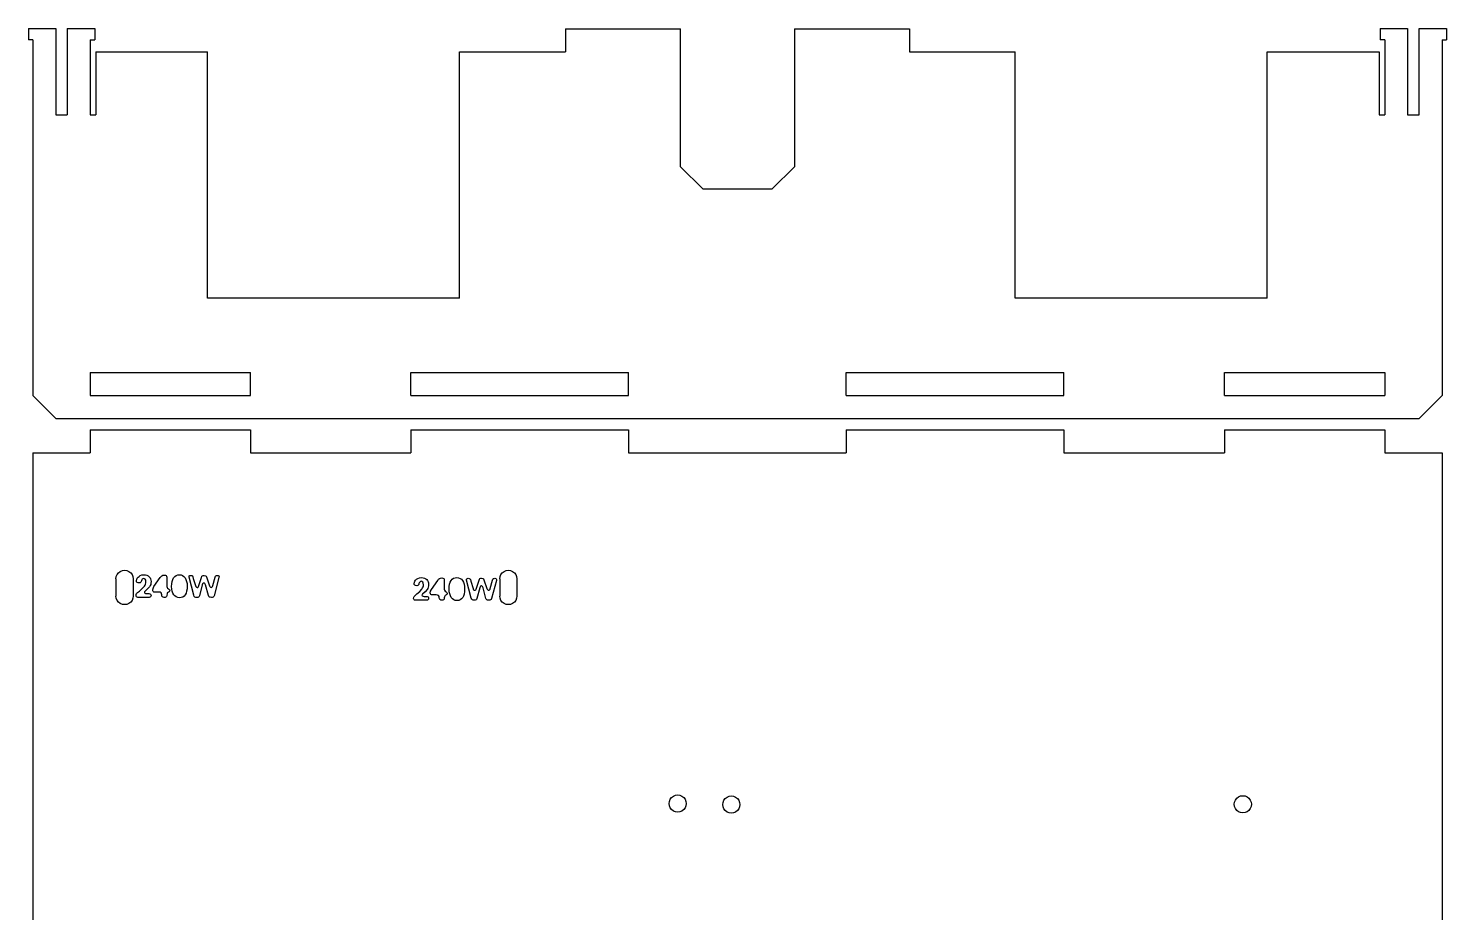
# Model space of a CAD drawing. Header units: metres. Extents: x 234 to 500, y 1534 to 1859.
# Drawn here: x 243.3 to 490.9, y 1705 to 1859.4 of the extents above; entities that cross this region are included whole.
import ezdxf

# ---------------------------------------------------------------- set-up
doc = ezdxf.new("R2010")
doc.units = ezdxf.units.M

msp = doc.modelspace()

# ---------------------------------------------------------------- linework, layer by layer
at = {"layer": 'COMPONENT0'}
for p, q in [((310.71, 1762.74, 0), (310.79, 1762.92, 0)), ((310.79, 1762.92, 0), (310.91, 1763.1, 0)), ((310.91, 1763.1, 0), (311.08, 1763.26, 0)), ((311.08, 1763.26, 0), (311.3, 1763.4, 0)), ((311.3, 1763.4, 0), (311.58, 1763.5, 0)), ((311.58, 1763.5, 0), (311.93, 1763.53, 0)), ((311.93, 1763.53, 0), (312.22, 1763.51, 0)), ((312.22, 1763.51, 0), (312.47, 1763.44, 0)), ((312.47, 1763.44, 0), (312.69, 1763.33, 0)), ((312.69, 1763.33, 0), (312.87, 1763.19, 0)), ((312.87, 1763.19, 0), (313.01, 1763.02, 0)), ((313.01, 1763.02, 0), (313.11, 1762.82, 0)), ((313.7, 1761.47, 0), (314.79, 1763.04, 0)), ((314.79, 1763.04, 0), (314.93, 1763.24, 0)), ((314.93, 1763.24, 0), (315.08, 1763.37, 0)), ((315.08, 1763.37, 0), (315.26, 1763.46, 0)), ((315.26, 1763.46, 0), (315.5, 1763.49, 0)), ((315.5, 1763.49, 0), (315.7, 1763.46, 0)), ((315.7, 1763.46, 0), (315.83, 1763.39, 0)), ((315.83, 1763.39, 0), (315.9, 1763.27, 0)), ((315.9, 1763.27, 0), (315.93, 1763.1, 0)), ((315.93, 1763.1, 0), (315.93, 1761.66, 0)), ((316.98, 1762.73, 0), (317.14, 1763.02, 0)), ((317.14, 1763.02, 0), (317.33, 1763.25, 0)), ((317.33, 1763.25, 0), (317.57, 1763.41, 0)), ((317.57, 1763.41, 0), (317.84, 1763.51, 0)), ((317.84, 1763.51, 0), (318.15, 1763.54, 0)), ((318.15, 1763.54, 0), (318.44, 1763.5, 0)), ((318.44, 1763.5, 0), (318.71, 1763.4, 0)), ((318.71, 1763.4, 0), (318.94, 1763.23, 0)), ((318.94, 1763.23, 0), (319.13, 1763, 0)), ((319.13, 1763, 0), (319.28, 1762.72, 0)), ((319.81, 1763.24, 0), (319.86, 1763.34, 0)), ((319.83, 1763.09, 0), (319.81, 1763.24, 0)), ((320.65, 1759.96, 0), (319.83, 1763.09, 0)), ((319.86, 1763.34, 0), (319.96, 1763.4, 0)), ((319.96, 1763.4, 0), (320.11, 1763.42, 0)), ((320.11, 1763.42, 0), (320.3, 1763.4, 0)), ((320.3, 1763.4, 0), (320.42, 1763.32, 0)), ((320.42, 1763.32, 0), (320.5, 1763.17, 0)), ((320.5, 1763.17, 0), (320.57, 1762.9, 0)), ((321.55, 1761.69, 0), (322, 1763.08, 0)), ((322, 1763.08, 0), (322.07, 1763.27, 0)), ((322.07, 1763.27, 0), (322.17, 1763.37, 0)), ((322.17, 1763.37, 0), (322.29, 1763.41, 0)), ((322.29, 1763.41, 0), (322.44, 1763.42, 0)), ((322.44, 1763.42, 0), (322.69, 1763.37, 0)), ((322.69, 1763.37, 0), (322.79, 1763.3, 0)), ((322.79, 1763.3, 0), (322.86, 1763.16, 0)), ((322.86, 1763.16, 0), (323.39, 1761.62, 0)), ((323.97, 1761.64, 0), (324.37, 1763.11, 0)), ((325.04, 1763.04, 0), (324.2, 1759.87, 0)), ((324.37, 1763.11, 0), (324.43, 1763.27, 0)), ((324.43, 1763.27, 0), (324.51, 1763.36, 0)), ((324.51, 1763.36, 0), (324.63, 1763.4, 0)), ((324.63, 1763.4, 0), (324.78, 1763.42, 0)), ((324.78, 1763.42, 0), (324.93, 1763.39, 0)), ((324.93, 1763.39, 0), (325.02, 1763.33, 0)), ((325.02, 1763.33, 0), (325.06, 1763.22, 0)), ((325.06, 1763.22, 0), (325.04, 1763.04, 0)), ((310.65, 1762.46, 0), (310.71, 1762.74, 0)), ((310.68, 1762.31, 0), (310.65, 1762.46, 0)), ((310.77, 1762.21, 0), (310.68, 1762.31, 0)), ((310.92, 1762.14, 0), (310.77, 1762.21, 0)), ((310.83, 1760.42, 0), (311.15, 1760.68, 0)), ((311.13, 1762.12, 0), (310.92, 1762.14, 0)), ((311.3, 1762.14, 0), (311.13, 1762.12, 0)), ((311.15, 1760.68, 0), (311.65, 1761.13, 0)), ((311.4, 1762.23, 0), (311.3, 1762.14, 0)), ((311.47, 1762.34, 0), (311.4, 1762.23, 0)), ((311.5, 1762.48, 0), (311.47, 1762.34, 0)), ((311.56, 1762.63, 0), (311.5, 1762.48, 0)), ((311.64, 1762.76, 0), (311.56, 1762.63, 0)), ((311.76, 1762.85, 0), (311.64, 1762.76, 0)), ((311.65, 1761.13, 0), (312.01, 1761.53, 0)), ((311.9, 1762.88, 0), (311.76, 1762.85, 0)), ((312.04, 1762.85, 0), (311.9, 1762.88, 0)), ((312.01, 1761.53, 0), (312.14, 1761.72, 0)), ((312.06, 1760.55, 0), (312.03, 1760.45, 0)), ((312.03, 1760.45, 0), (312.08, 1760.33, 0)), ((312.17, 1762.75, 0), (312.04, 1762.85, 0)), ((312.15, 1760.66, 0), (312.06, 1760.55, 0)), ((312.14, 1761.72, 0), (312.23, 1761.91, 0)), ((312.6, 1761.06, 0), (312.15, 1760.66, 0)), ((312.27, 1762.57, 0), (312.17, 1762.75, 0)), ((312.23, 1761.91, 0), (312.28, 1762.1, 0)), ((312.3, 1762.29, 0), (312.27, 1762.57, 0)), ((312.28, 1762.1, 0), (312.3, 1762.29, 0)), ((312.93, 1761.45, 0), (312.6, 1761.06, 0)), ((313.04, 1761.65, 0), (312.93, 1761.45, 0)), ((313.12, 1761.86, 0), (313.04, 1761.65, 0)), ((313.11, 1762.82, 0), (313.17, 1762.6, 0)), ((313.17, 1762.09, 0), (313.12, 1761.86, 0)), ((313.17, 1762.6, 0), (313.19, 1762.36, 0)), ((313.19, 1762.36, 0), (313.17, 1762.09, 0)), ((313.49, 1760.85, 0), (313.53, 1761.16, 0)), ((313.51, 1760.71, 0), (313.49, 1760.85, 0)), ((313.58, 1760.59, 0), (313.51, 1760.71, 0)), ((313.53, 1761.16, 0), (313.7, 1761.47, 0)), ((313.7, 1760.52, 0), (313.58, 1760.59, 0)), ((313.86, 1760.5, 0), (313.7, 1760.52, 0)), ((314.51, 1760.5, 0), (313.86, 1760.5, 0)), ((314.77, 1760.47, 0), (314.51, 1760.5, 0)), ((314.94, 1760.38, 0), (314.77, 1760.47, 0)), ((315.93, 1761.66, 0), (315.93, 1761.48, 0)), ((315.93, 1761.48, 0), (315.98, 1761.32, 0)), ((315.98, 1761.32, 0), (316.07, 1761.19, 0)), ((316.07, 1761.19, 0), (316.24, 1761.07, 0)), ((316.21, 1760.48, 0), (316.08, 1760.39, 0)), ((316.33, 1760.56, 0), (316.21, 1760.48, 0)), ((316.24, 1761.07, 0), (316.39, 1760.94, 0)), ((316.41, 1760.65, 0), (316.33, 1760.56, 0)), ((316.39, 1760.94, 0), (316.44, 1760.79, 0)), ((316.44, 1760.79, 0), (316.41, 1760.65, 0)), ((316.78, 1761.47, 0), (316.8, 1761.95, 0)), ((316.81, 1761.05, 0), (316.78, 1761.47, 0)), ((316.8, 1761.95, 0), (316.87, 1762.37, 0)), ((316.88, 1760.67, 0), (316.81, 1761.05, 0)), ((316.87, 1762.37, 0), (316.98, 1762.73, 0)), ((317, 1760.34, 0), (316.88, 1760.67, 0)), ((319.28, 1762.72, 0), (319.4, 1762.38, 0)), ((319.41, 1760.66, 0), (319.3, 1760.31, 0)), ((319.4, 1762.38, 0), (319.47, 1761.99, 0)), ((319.47, 1761.08, 0), (319.41, 1760.66, 0)), ((319.47, 1761.99, 0), (319.49, 1761.56, 0)), ((319.49, 1761.56, 0), (319.47, 1761.08, 0)), ((320.57, 1762.9, 0), (320.96, 1761.64, 0)), ((320.96, 1761.64, 0), (321, 1761.51, 0)), ((321, 1761.51, 0), (321.06, 1761.41, 0)), ((321.06, 1761.41, 0), (321.14, 1761.35, 0)), ((321.14, 1761.35, 0), (321.22, 1761.33, 0)), ((321.22, 1761.33, 0), (321.35, 1761.34, 0)), ((321.35, 1761.34, 0), (321.44, 1761.39, 0)), ((321.44, 1761.39, 0), (321.5, 1761.5, 0)), ((321.5, 1761.5, 0), (321.55, 1761.69, 0)), ((322.13, 1761.75, 0), (321.62, 1759.86, 0)), ((322.2, 1761.94, 0), (322.13, 1761.75, 0)), ((322.28, 1762.04, 0), (322.2, 1761.94, 0)), ((322.36, 1762.07, 0), (322.28, 1762.04, 0)), ((322.42, 1762.08, 0), (322.36, 1762.07, 0)), ((322.51, 1762.06, 0), (322.42, 1762.08, 0)), ((322.59, 1762, 0), (322.51, 1762.06, 0)), ((322.71, 1761.76, 0), (322.59, 1762, 0)), ((323.21, 1759.9, 0), (322.71, 1761.76, 0)), ((323.39, 1761.62, 0), (323.44, 1761.5, 0)), ((323.44, 1761.5, 0), (323.51, 1761.41, 0)), ((323.51, 1761.41, 0), (323.59, 1761.35, 0)), ((323.59, 1761.35, 0), (323.69, 1761.33, 0)), ((323.69, 1761.33, 0), (323.77, 1761.35, 0)), ((323.77, 1761.35, 0), (323.85, 1761.41, 0)), ((323.85, 1761.41, 0), (323.92, 1761.51, 0)), ((323.92, 1761.51, 0), (323.97, 1761.64, 0)), ((310.58, 1759.91, 0), (310.59, 1760.09, 0)), ((310.6, 1759.77, 0), (310.58, 1759.91, 0)), ((310.59, 1760.09, 0), (310.66, 1760.24, 0)), ((310.66, 1759.67, 0), (310.6, 1759.77, 0)), ((310.66, 1760.24, 0), (310.83, 1760.42, 0)), ((310.76, 1759.6, 0), (310.66, 1759.67, 0)), ((310.89, 1759.58, 0), (310.76, 1759.6, 0)), ((312.84, 1759.58, 0), (310.89, 1759.58, 0)), ((312.08, 1760.33, 0), (312.22, 1760.27, 0)), ((312.22, 1760.27, 0), (312.44, 1760.25, 0)), ((312.44, 1760.25, 0), (312.77, 1760.25, 0)), ((312.77, 1760.25, 0), (312.97, 1760.22, 0)), ((312.98, 1759.6, 0), (312.84, 1759.58, 0)), ((312.97, 1760.22, 0), (313.1, 1760.15, 0)), ((313.09, 1759.66, 0), (312.98, 1759.6, 0)), ((313.17, 1759.76, 0), (313.09, 1759.66, 0)), ((313.1, 1760.15, 0), (313.17, 1760.05, 0)), ((313.17, 1760.05, 0), (313.19, 1759.92, 0)), ((313.19, 1759.92, 0), (313.17, 1759.76, 0)), ((315.03, 1760.23, 0), (314.94, 1760.38, 0)), ((315.06, 1760.03, 0), (315.03, 1760.23, 0)), ((315.09, 1759.81, 0), (315.06, 1760.03, 0)), ((315.17, 1759.68, 0), (315.09, 1759.81, 0)), ((315.31, 1759.61, 0), (315.17, 1759.68, 0)), ((315.5, 1759.58, 0), (315.31, 1759.61, 0)), ((315.66, 1759.59, 0), (315.5, 1759.58, 0)), ((315.77, 1759.63, 0), (315.66, 1759.59, 0)), ((315.89, 1759.75, 0), (315.77, 1759.63, 0)), ((315.93, 1759.88, 0), (315.89, 1759.75, 0)), ((315.94, 1759.98, 0), (315.93, 1759.88, 0)), ((315.97, 1760.19, 0), (315.94, 1759.98, 0)), ((316.01, 1760.31, 0), (315.97, 1760.19, 0)), ((316.08, 1760.39, 0), (316.01, 1760.31, 0)), ((317.16, 1760.06, 0), (317, 1760.34, 0)), ((317.35, 1759.83, 0), (317.16, 1760.06, 0)), ((317.58, 1759.67, 0), (317.35, 1759.83, 0)), ((317.84, 1759.56, 0), (317.58, 1759.67, 0)), ((318.13, 1759.53, 0), (317.84, 1759.56, 0)), ((318.45, 1759.56, 0), (318.13, 1759.53, 0)), ((318.72, 1759.65, 0), (318.45, 1759.56, 0)), ((318.96, 1759.81, 0), (318.72, 1759.65, 0)), ((319.15, 1760.03, 0), (318.96, 1759.81, 0)), ((319.3, 1760.31, 0), (319.15, 1760.03, 0)), ((320.74, 1759.75, 0), (320.65, 1759.96, 0)), ((320.85, 1759.63, 0), (320.74, 1759.75, 0)), ((320.99, 1759.59, 0), (320.85, 1759.63, 0)), ((321.15, 1759.58, 0), (320.99, 1759.59, 0)), ((321.35, 1759.59, 0), (321.15, 1759.58, 0)), ((321.48, 1759.64, 0), (321.35, 1759.59, 0)), ((321.57, 1759.73, 0), (321.48, 1759.64, 0)), ((321.62, 1759.86, 0), (321.57, 1759.73, 0)), ((323.27, 1759.74, 0), (323.21, 1759.9, 0)), ((323.37, 1759.64, 0), (323.27, 1759.74, 0)), ((323.5, 1759.6, 0), (323.37, 1759.64, 0)), ((323.71, 1759.58, 0), (323.5, 1759.6, 0)), ((323.89, 1759.59, 0), (323.71, 1759.58, 0)), ((324.03, 1759.63, 0), (323.89, 1759.59, 0)), ((324.13, 1759.72, 0), (324.03, 1759.63, 0)), ((324.2, 1759.87, 0), (324.13, 1759.72, 0))]:
    msp.add_line(p, q, dxfattribs=at)
at = {"layer": 'COMPONENT2'}
for p, q in [((262.2, 1762.95, 0), (262.26, 1763.23, 0)), ((262.23, 1762.8, 0), (262.2, 1762.95, 0)), ((262.26, 1763.23, 0), (262.34, 1763.41, 0)), ((262.34, 1763.41, 0), (262.47, 1763.59, 0)), ((262.47, 1763.59, 0), (262.64, 1763.75, 0)), ((262.64, 1763.75, 0), (262.86, 1763.89, 0)), ((262.86, 1763.89, 0), (263.14, 1763.99, 0)), ((263.06, 1762.97, 0), (263.02, 1762.83, 0)), ((263.11, 1763.13, 0), (263.06, 1762.97, 0)), ((263.2, 1763.25, 0), (263.11, 1763.13, 0)), ((263.14, 1763.99, 0), (263.48, 1764.02, 0)), ((263.32, 1763.34, 0), (263.2, 1763.25, 0)), ((263.46, 1763.37, 0), (263.32, 1763.34, 0)), ((263.6, 1763.34, 0), (263.46, 1763.37, 0)), ((263.48, 1764.02, 0), (263.77, 1764, 0)), ((263.73, 1763.24, 0), (263.6, 1763.34, 0)), ((263.82, 1763.06, 0), (263.73, 1763.24, 0)), ((263.77, 1764, 0), (264.03, 1763.93, 0)), ((263.86, 1762.78, 0), (263.82, 1763.06, 0)), ((264.03, 1763.93, 0), (264.25, 1763.82, 0)), ((264.25, 1763.82, 0), (264.42, 1763.68, 0)), ((264.42, 1763.68, 0), (264.56, 1763.51, 0)), ((264.56, 1763.51, 0), (264.66, 1763.31, 0)), ((264.66, 1763.31, 0), (264.73, 1763.09, 0)), ((264.73, 1763.09, 0), (264.75, 1762.85, 0)), ((265.25, 1761.96, 0), (266.34, 1763.53, 0)), ((266.34, 1763.53, 0), (266.49, 1763.73, 0)), ((266.49, 1763.73, 0), (266.63, 1763.86, 0)), ((266.63, 1763.86, 0), (266.82, 1763.95, 0)), ((266.82, 1763.95, 0), (267.06, 1763.98, 0)), ((267.06, 1763.98, 0), (267.25, 1763.95, 0)), ((267.25, 1763.95, 0), (267.38, 1763.88, 0)), ((267.38, 1763.88, 0), (267.46, 1763.76, 0)), ((267.46, 1763.76, 0), (267.48, 1763.59, 0)), ((267.48, 1763.59, 0), (267.48, 1762.15, 0)), ((268.43, 1762.86, 0), (268.54, 1763.22, 0)), ((268.54, 1763.22, 0), (268.69, 1763.51, 0)), ((268.69, 1763.51, 0), (268.89, 1763.74, 0)), ((268.89, 1763.74, 0), (269.12, 1763.9, 0)), ((269.12, 1763.9, 0), (269.39, 1764, 0)), ((269.39, 1764, 0), (269.7, 1764.03, 0)), ((269.7, 1764.03, 0), (270, 1763.99, 0)), ((270, 1763.99, 0), (270.26, 1763.89, 0)), ((270.26, 1763.89, 0), (270.49, 1763.72, 0)), ((270.49, 1763.72, 0), (270.68, 1763.49, 0)), ((270.68, 1763.49, 0), (270.84, 1763.21, 0)), ((270.84, 1763.21, 0), (270.95, 1762.87, 0)), ((271.37, 1763.73, 0), (271.41, 1763.83, 0)), ((271.38, 1763.58, 0), (271.37, 1763.73, 0)), ((272.21, 1760.45, 0), (271.38, 1763.58, 0)), ((271.41, 1763.83, 0), (271.52, 1763.89, 0)), ((271.52, 1763.89, 0), (271.67, 1763.91, 0)), ((271.67, 1763.91, 0), (271.85, 1763.89, 0)), ((271.85, 1763.89, 0), (271.97, 1763.82, 0)), ((271.97, 1763.82, 0), (272.06, 1763.66, 0)), ((272.06, 1763.66, 0), (272.12, 1763.39, 0)), ((272.12, 1763.39, 0), (272.51, 1762.14, 0)), ((273.11, 1762.18, 0), (273.55, 1763.57, 0)), ((273.55, 1763.57, 0), (273.63, 1763.76, 0)), ((273.63, 1763.76, 0), (273.72, 1763.86, 0)), ((273.72, 1763.86, 0), (273.85, 1763.9, 0)), ((273.85, 1763.9, 0), (274, 1763.91, 0)), ((274, 1763.91, 0), (274.25, 1763.86, 0)), ((274.25, 1763.86, 0), (274.34, 1763.79, 0)), ((274.34, 1763.79, 0), (274.41, 1763.65, 0)), ((274.41, 1763.65, 0), (274.95, 1762.11, 0)), ((275.52, 1762.14, 0), (275.92, 1763.6, 0)), ((276.59, 1763.53, 0), (275.76, 1760.37, 0)), ((275.92, 1763.6, 0), (275.98, 1763.76, 0)), ((275.98, 1763.76, 0), (276.07, 1763.85, 0)), ((276.07, 1763.85, 0), (276.18, 1763.89, 0)), ((276.18, 1763.89, 0), (276.33, 1763.91, 0)), ((276.33, 1763.91, 0), (276.48, 1763.88, 0)), ((276.48, 1763.88, 0), (276.58, 1763.82, 0)), ((276.58, 1763.82, 0), (276.61, 1763.71, 0)), ((276.61, 1763.71, 0), (276.59, 1763.53, 0)), ((262.13, 1760.4, 0), (262.15, 1760.59, 0)), ((262.15, 1760.59, 0), (262.22, 1760.73, 0)), ((262.22, 1760.73, 0), (262.39, 1760.91, 0)), ((262.32, 1762.7, 0), (262.23, 1762.8, 0)), ((262.47, 1762.63, 0), (262.32, 1762.7, 0)), ((262.39, 1760.91, 0), (262.71, 1761.17, 0)), ((262.68, 1762.61, 0), (262.47, 1762.63, 0)), ((262.85, 1762.63, 0), (262.68, 1762.61, 0)), ((262.71, 1761.17, 0), (263.21, 1761.62, 0)), ((262.96, 1762.72, 0), (262.85, 1762.63, 0)), ((263.02, 1762.83, 0), (262.96, 1762.72, 0)), ((263.21, 1761.62, 0), (263.57, 1762.02, 0)), ((263.57, 1762.02, 0), (263.69, 1762.21, 0)), ((263.61, 1761.04, 0), (263.59, 1760.94, 0)), ((263.59, 1760.94, 0), (263.63, 1760.82, 0)), ((263.7, 1761.15, 0), (263.61, 1761.04, 0)), ((263.63, 1760.82, 0), (263.77, 1760.76, 0)), ((263.69, 1762.21, 0), (263.78, 1762.4, 0)), ((264.15, 1761.55, 0), (263.7, 1761.15, 0)), ((263.77, 1760.76, 0), (264, 1760.74, 0)), ((263.78, 1762.4, 0), (263.84, 1762.59, 0)), ((263.84, 1762.59, 0), (263.86, 1762.78, 0)), ((264, 1760.74, 0), (264.33, 1760.74, 0)), ((264.48, 1761.94, 0), (264.15, 1761.55, 0)), ((264.33, 1760.74, 0), (264.53, 1760.72, 0)), ((264.6, 1762.14, 0), (264.48, 1761.94, 0)), ((264.53, 1760.72, 0), (264.66, 1760.64, 0)), ((264.68, 1762.35, 0), (264.6, 1762.14, 0)), ((264.66, 1760.64, 0), (264.72, 1760.54, 0)), ((264.73, 1762.58, 0), (264.68, 1762.35, 0)), ((264.72, 1760.54, 0), (264.75, 1760.41, 0)), ((264.75, 1762.85, 0), (264.73, 1762.58, 0)), ((265.04, 1761.34, 0), (265.09, 1761.65, 0)), ((265.07, 1761.2, 0), (265.04, 1761.34, 0)), ((265.14, 1761.08, 0), (265.07, 1761.2, 0)), ((265.09, 1761.65, 0), (265.25, 1761.96, 0)), ((265.25, 1761.01, 0), (265.14, 1761.08, 0)), ((265.42, 1760.99, 0), (265.25, 1761.01, 0)), ((266.06, 1760.99, 0), (265.42, 1760.99, 0)), ((266.33, 1760.96, 0), (266.06, 1760.99, 0)), ((266.49, 1760.87, 0), (266.33, 1760.96, 0)), ((266.58, 1760.72, 0), (266.49, 1760.87, 0)), ((266.61, 1760.52, 0), (266.58, 1760.72, 0)), ((266.64, 1760.3, 0), (266.61, 1760.52, 0)), ((267.48, 1762.15, 0), (267.49, 1761.97, 0)), ((267.49, 1760.47, 0), (267.48, 1760.37, 0)), ((267.49, 1761.97, 0), (267.53, 1761.81, 0)), ((267.53, 1760.69, 0), (267.49, 1760.47, 0)), ((267.53, 1761.81, 0), (267.62, 1761.68, 0)), ((267.56, 1760.8, 0), (267.53, 1760.69, 0)), ((267.63, 1760.88, 0), (267.56, 1760.8, 0)), ((267.62, 1761.68, 0), (267.8, 1761.56, 0)), ((267.77, 1760.97, 0), (267.63, 1760.88, 0)), ((267.89, 1761.05, 0), (267.77, 1760.97, 0)), ((267.8, 1761.56, 0), (267.95, 1761.43, 0)), ((267.97, 1761.14, 0), (267.89, 1761.05, 0)), ((267.95, 1761.43, 0), (268, 1761.28, 0)), ((268, 1761.28, 0), (267.97, 1761.14, 0)), ((268.34, 1761.96, 0), (268.36, 1762.44, 0)), ((268.36, 1761.54, 0), (268.34, 1761.96, 0)), ((268.36, 1762.44, 0), (268.43, 1762.86, 0)), ((268.44, 1761.16, 0), (268.36, 1761.54, 0)), ((268.55, 1760.83, 0), (268.44, 1761.16, 0)), ((268.71, 1760.55, 0), (268.55, 1760.83, 0)), ((268.91, 1760.32, 0), (268.71, 1760.55, 0)), ((270.71, 1760.52, 0), (270.51, 1760.3, 0)), ((270.85, 1760.8, 0), (270.71, 1760.52, 0)), ((270.96, 1761.15, 0), (270.85, 1760.8, 0)), ((270.95, 1762.87, 0), (271.02, 1762.48, 0)), ((271.02, 1761.57, 0), (270.96, 1761.15, 0)), ((271.02, 1762.48, 0), (271.05, 1762.05, 0)), ((271.05, 1762.05, 0), (271.02, 1761.57, 0)), ((272.29, 1760.24, 0), (272.21, 1760.45, 0)), ((272.51, 1762.14, 0), (272.56, 1762, 0)), ((272.56, 1762, 0), (272.62, 1761.9, 0)), ((272.62, 1761.9, 0), (272.7, 1761.84, 0)), ((272.7, 1761.84, 0), (272.78, 1761.82, 0)), ((272.78, 1761.82, 0), (272.91, 1761.83, 0)), ((272.91, 1761.83, 0), (272.99, 1761.88, 0)), ((272.99, 1761.88, 0), (273.05, 1761.99, 0)), ((273.05, 1761.99, 0), (273.11, 1762.18, 0)), ((273.68, 1762.24, 0), (273.18, 1760.35, 0)), ((273.75, 1762.43, 0), (273.68, 1762.24, 0)), ((273.84, 1762.53, 0), (273.75, 1762.43, 0)), ((273.92, 1762.56, 0), (273.84, 1762.53, 0)), ((273.98, 1762.57, 0), (273.92, 1762.56, 0)), ((274.07, 1762.55, 0), (273.98, 1762.57, 0)), ((274.15, 1762.49, 0), (274.07, 1762.55, 0)), ((274.27, 1762.25, 0), (274.15, 1762.49, 0)), ((274.76, 1760.39, 0), (274.27, 1762.25, 0)), ((274.95, 1762.11, 0), (275, 1761.99, 0)), ((275, 1761.99, 0), (275.06, 1761.9, 0)), ((275.06, 1761.9, 0), (275.15, 1761.84, 0)), ((275.15, 1761.84, 0), (275.24, 1761.82, 0)), ((275.24, 1761.82, 0), (275.33, 1761.84, 0)), ((275.33, 1761.84, 0), (275.41, 1761.9, 0)), ((275.41, 1761.9, 0), (275.48, 1762, 0)), ((275.48, 1762, 0), (275.52, 1762.14, 0)), ((262.15, 1760.26, 0), (262.13, 1760.4, 0)), ((262.21, 1760.16, 0), (262.15, 1760.26, 0)), ((262.31, 1760.09, 0), (262.21, 1760.16, 0)), ((262.45, 1760.07, 0), (262.31, 1760.09, 0)), ((264.4, 1760.07, 0), (262.45, 1760.07, 0)), ((264.54, 1760.09, 0), (264.4, 1760.07, 0)), ((264.65, 1760.15, 0), (264.54, 1760.09, 0)), ((264.72, 1760.25, 0), (264.65, 1760.15, 0)), ((264.75, 1760.41, 0), (264.72, 1760.25, 0)), ((266.72, 1760.17, 0), (266.64, 1760.3, 0)), ((266.86, 1760.1, 0), (266.72, 1760.17, 0)), ((267.06, 1760.07, 0), (266.86, 1760.1, 0)), ((267.21, 1760.08, 0), (267.06, 1760.07, 0)), ((267.32, 1760.12, 0), (267.21, 1760.08, 0)), ((267.45, 1760.24, 0), (267.32, 1760.12, 0)), ((267.48, 1760.37, 0), (267.45, 1760.24, 0)), ((269.14, 1760.16, 0), (268.91, 1760.32, 0)), ((269.4, 1760.06, 0), (269.14, 1760.16, 0)), ((269.69, 1760.02, 0), (269.4, 1760.06, 0)), ((270, 1760.05, 0), (269.69, 1760.02, 0)), ((270.28, 1760.14, 0), (270, 1760.05, 0)), ((270.51, 1760.3, 0), (270.28, 1760.14, 0)), ((272.41, 1760.13, 0), (272.29, 1760.24, 0)), ((272.55, 1760.08, 0), (272.41, 1760.13, 0)), ((272.71, 1760.07, 0), (272.55, 1760.08, 0)), ((272.9, 1760.08, 0), (272.71, 1760.07, 0)), ((273.04, 1760.13, 0), (272.9, 1760.08, 0)), ((273.12, 1760.22, 0), (273.04, 1760.13, 0)), ((273.18, 1760.35, 0), (273.12, 1760.22, 0)), ((274.83, 1760.23, 0), (274.76, 1760.39, 0)), ((274.92, 1760.13, 0), (274.83, 1760.23, 0)), ((275.06, 1760.09, 0), (274.92, 1760.13, 0)), ((275.27, 1760.07, 0), (275.06, 1760.09, 0)), ((275.44, 1760.08, 0), (275.27, 1760.07, 0)), ((275.58, 1760.12, 0), (275.44, 1760.08, 0)), ((275.69, 1760.21, 0), (275.58, 1760.12, 0)), ((275.76, 1760.37, 0), (275.69, 1760.21, 0))]:
    msp.add_line(p, q, dxfattribs=at)
at = {"layer": 'GROUP0'}
for p, q in [((243.32, 1859.42, 0), (243.32, 1857.42, 0)), ((243.32, 1859.42, 0), (248.12, 1859.42, 0)), ((244.12, 1857.42, 0), (243.32, 1857.42, 0)), ((244.12, 1857.42, 0), (244.12, 1795.32, 0)), ((248.12, 1859.42, 0), (248.12, 1844.32, 0)), ((250.12, 1859.42, 0), (254.92, 1859.42, 0)), ((250.12, 1859.42, 0), (250.12, 1844.32, 0)), ((254.12, 1857.42, 0), (254.12, 1844.32, 0)), ((254.12, 1857.42, 0), (254.92, 1857.42, 0)), ((254.92, 1859.42, 0), (254.92, 1857.42, 0)), ((337.07, 1859.32, 0), (337.07, 1855.32, 0)), ((337.07, 1859.32, 0), (357.17, 1859.32, 0)), ((357.17, 1835.32, 0), (357.17, 1859.32, 0)), ((377.07, 1859.32, 0), (377.07, 1835.32, 0)), ((377.07, 1859.32, 0), (397.17, 1859.32, 0)), ((397.17, 1859.32, 0), (397.17, 1855.32, 0)), ((479.32, 1859.42, 0), (484.12, 1859.42, 0)), ((479.32, 1859.42, 0), (479.32, 1857.42, 0)), ((480.12, 1857.42, 0), (479.32, 1857.42, 0)), ((480.12, 1857.42, 0), (480.12, 1844.32, 0)), ((484.12, 1859.42, 0), (484.12, 1844.32, 0)), ((486.12, 1844.32, 0), (486.12, 1859.42, 0)), ((486.12, 1859.42, 0), (490.92, 1859.42, 0)), ((490.12, 1857.42, 0), (490.12, 1795.32, 0)), ((490.12, 1857.42, 0), (490.92, 1857.42, 0)), ((490.92, 1859.42, 0), (490.92, 1857.42, 0)), ((255.12, 1855.32, 0), (255.12, 1844.32, 0)), ((255.12, 1855.32, 0), (274.62, 1855.32, 0)), ((274.62, 1812.32, 0), (274.62, 1855.32, 0)), ((318.62, 1812.32, 0), (318.62, 1855.32, 0)), ((318.62, 1855.32, 0), (337.07, 1855.32, 0)), ((397.17, 1855.32, 0), (415.62, 1855.32, 0)), ((415.62, 1812.32, 0), (415.62, 1855.32, 0)), ((459.62, 1855.32, 0), (479.12, 1855.32, 0)), ((459.62, 1812.32, 0), (459.62, 1855.32, 0)), ((479.12, 1855.32, 0), (479.12, 1844.32, 0)), ((248.12, 1844.32, 0), (250.12, 1844.32, 0)), ((254.12, 1844.32, 0), (255.12, 1844.32, 0)), ((479.12, 1844.32, 0), (480.12, 1844.32, 0)), ((484.12, 1844.32, 0), (486.12, 1844.32, 0)), ((357.12, 1835.32, 0), (357.17, 1835.32, 0)), ((361.12, 1831.32, 0), (357.12, 1835.32, 0)), ((377.12, 1835.32, 0), (373.12, 1831.32, 0)), ((377.12, 1835.32, 0), (377.07, 1835.32, 0)), ((373.12, 1831.32, 0), (361.12, 1831.32, 0)), ((318.62, 1812.32, 0), (274.62, 1812.32, 0)), ((459.62, 1812.32, 0), (415.62, 1812.32, 0)), ((254.12, 1799.32, 0), (254.12, 1795.32, 0)), ((254.12, 1799.32, 0), (282.12, 1799.32, 0)), ((282.12, 1795.32, 0), (282.12, 1799.32, 0)), ((310.12, 1795.32, 0), (310.12, 1799.32, 0)), ((310.12, 1799.32, 0), (348.12, 1799.32, 0)), ((348.12, 1795.32, 0), (348.12, 1799.32, 0)), ((386.12, 1795.32, 0), (386.12, 1799.32, 0)), ((386.12, 1799.32, 0), (424.12, 1799.32, 0)), ((424.12, 1795.32, 0), (424.12, 1799.32, 0)), ((452.12, 1799.32, 0), (480.12, 1799.32, 0)), ((452.12, 1795.32, 0), (452.12, 1799.32, 0)), ((480.12, 1799.32, 0), (480.12, 1795.32, 0)), ((244.12, 1795.32, 0), (248.12, 1791.32, 0)), ((254.12, 1795.32, 0), (282.12, 1795.32, 0)), ((310.12, 1795.32, 0), (348.12, 1795.32, 0)), ((386.12, 1795.32, 0), (424.12, 1795.32, 0)), ((452.12, 1795.32, 0), (480.12, 1795.32, 0)), ((490.12, 1795.32, 0), (486.12, 1791.32, 0)), ((248.12, 1791.32, 0), (486.12, 1791.32, 0)), ((254.12, 1789.32, 0), (282.12, 1789.32, 0)), ((254.12, 1789.32, 0), (254.12, 1785.32, 0)), ((282.12, 1789.32, 0), (282.12, 1785.32, 0)), ((310.12, 1789.32, 0), (348.12, 1789.32, 0)), ((310.12, 1789.32, 0), (310.12, 1785.32, 0)), ((348.12, 1789.32, 0), (348.12, 1785.32, 0)), ((386.12, 1789.32, 0), (386.12, 1785.32, 0)), ((386.12, 1789.32, 0), (424.12, 1789.32, 0)), ((424.12, 1789.32, 0), (424.12, 1785.32, 0)), ((452.12, 1789.32, 0), (480.12, 1789.32, 0)), ((452.12, 1789.32, 0), (452.12, 1785.32, 0)), ((480.12, 1789.32, 0), (480.12, 1785.32, 0)), ((244.12, 1785.32, 0), (254.12, 1785.32, 0)), ((244.12, 1785.32, 0), (244.12, 1605.32, 0)), ((282.12, 1785.32, 0), (310.12, 1785.32, 0)), ((348.12, 1785.32, 0), (386.12, 1785.32, 0)), ((424.12, 1785.32, 0), (452.12, 1785.32, 0)), ((480.12, 1785.32, 0), (490.12, 1785.32, 0)), ((490.12, 1785.32, 0), (490.12, 1605.32, 0)), ((258.62, 1763.31, 0), (258.68, 1763.7, 0)), ((258.62, 1763.31, 0), (258.62, 1760.31, 0)), ((258.68, 1763.7, 0), (258.83, 1764.06, 0)), ((258.83, 1764.06, 0), (259.06, 1764.37, 0)), ((259.06, 1764.37, 0), (259.37, 1764.61, 0)), ((259.37, 1764.61, 0), (259.74, 1764.76, 0)), ((259.74, 1764.76, 0), (260.12, 1764.81, 0)), ((260.12, 1764.81, 0), (260.51, 1764.76, 0)), ((260.51, 1764.76, 0), (260.87, 1764.61, 0)), ((260.87, 1764.61, 0), (261.19, 1764.37, 0)), ((261.19, 1764.37, 0), (261.42, 1764.06, 0)), ((261.42, 1764.06, 0), (261.57, 1763.7, 0)), ((261.57, 1763.7, 0), (261.62, 1763.31, 0)), ((261.62, 1763.31, 0), (261.62, 1760.31, 0)), ((325.62, 1763.31, 0), (325.68, 1763.7, 0)), ((325.62, 1763.31, 0), (325.62, 1760.31, 0)), ((325.68, 1763.7, 0), (325.83, 1764.06, 0)), ((325.83, 1764.06, 0), (326.06, 1764.37, 0)), ((326.06, 1764.37, 0), (326.37, 1764.61, 0)), ((326.37, 1764.61, 0), (326.74, 1764.76, 0)), ((326.74, 1764.76, 0), (327.12, 1764.81, 0)), ((327.12, 1764.81, 0), (327.51, 1764.76, 0)), ((327.51, 1764.76, 0), (327.87, 1764.61, 0)), ((327.87, 1764.61, 0), (328.19, 1764.37, 0)), ((328.19, 1764.37, 0), (328.42, 1764.06, 0)), ((328.42, 1764.06, 0), (328.57, 1763.7, 0)), ((328.57, 1763.7, 0), (328.62, 1763.31, 0)), ((328.62, 1763.31, 0), (328.62, 1760.31, 0)), ((258.68, 1759.92, 0), (258.62, 1760.31, 0)), ((258.83, 1759.56, 0), (258.68, 1759.92, 0)), ((259.06, 1759.25, 0), (258.83, 1759.56, 0)), ((259.37, 1759.01, 0), (259.06, 1759.25, 0)), ((259.74, 1758.86, 0), (259.37, 1759.01, 0)), ((260.12, 1758.81, 0), (259.74, 1758.86, 0)), ((260.51, 1758.86, 0), (260.12, 1758.81, 0)), ((260.87, 1759.01, 0), (260.51, 1758.86, 0)), ((261.19, 1759.25, 0), (260.87, 1759.01, 0)), ((261.42, 1759.56, 0), (261.19, 1759.25, 0)), ((261.57, 1759.92, 0), (261.42, 1759.56, 0)), ((261.62, 1760.31, 0), (261.57, 1759.92, 0)), ((325.68, 1759.92, 0), (325.62, 1760.31, 0)), ((325.83, 1759.56, 0), (325.68, 1759.92, 0)), ((326.06, 1759.25, 0), (325.83, 1759.56, 0)), ((326.37, 1759.01, 0), (326.06, 1759.25, 0)), ((326.74, 1758.86, 0), (326.37, 1759.01, 0)), ((327.12, 1758.81, 0), (326.74, 1758.86, 0)), ((327.51, 1758.86, 0), (327.12, 1758.81, 0)), ((327.87, 1759.01, 0), (327.51, 1758.86, 0)), ((328.19, 1759.25, 0), (327.87, 1759.01, 0)), ((328.42, 1759.56, 0), (328.19, 1759.25, 0)), ((328.57, 1759.92, 0), (328.42, 1759.56, 0)), ((328.62, 1760.31, 0), (328.57, 1759.92, 0)), ((355.18, 1724.08, 0), (355.23, 1724.46, 0)), ((355.23, 1723.69, 0), (355.18, 1724.08, 0)), ((355.23, 1724.46, 0), (355.38, 1724.83, 0)), ((355.38, 1723.33, 0), (355.23, 1723.69, 0)), ((355.38, 1724.83, 0), (355.62, 1725.14, 0)), ((355.62, 1723.02, 0), (355.38, 1723.33, 0)), ((355.62, 1725.14, 0), (355.93, 1725.38, 0)), ((355.93, 1725.38, 0), (356.29, 1725.53, 0)), ((356.29, 1725.53, 0), (356.68, 1725.58, 0)), ((356.68, 1725.58, 0), (357.07, 1725.53, 0)), ((357.07, 1725.53, 0), (357.43, 1725.38, 0)), ((357.43, 1725.38, 0), (357.74, 1725.14, 0)), ((357.74, 1725.14, 0), (357.98, 1724.83, 0)), ((357.98, 1723.33, 0), (357.74, 1723.02, 0)), ((357.98, 1724.83, 0), (358.13, 1724.46, 0)), ((358.13, 1723.69, 0), (357.98, 1723.33, 0)), ((358.13, 1724.46, 0), (358.18, 1724.08, 0)), ((358.18, 1724.08, 0), (358.13, 1723.69, 0)), ((364.55, 1723.9, 0), (364.6, 1724.29, 0)), ((364.6, 1723.51, 0), (364.55, 1723.9, 0)), ((364.6, 1724.29, 0), (364.75, 1724.65, 0)), ((364.75, 1723.15, 0), (364.6, 1723.51, 0)), ((364.75, 1724.65, 0), (364.99, 1724.96, 0)), ((364.99, 1724.96, 0), (365.3, 1725.2, 0)), ((365.3, 1725.2, 0), (365.66, 1725.35, 0)), ((365.66, 1725.35, 0), (366.05, 1725.4, 0)), ((366.05, 1725.4, 0), (366.44, 1725.35, 0)), ((366.44, 1725.35, 0), (366.8, 1725.2, 0)), ((366.8, 1725.2, 0), (367.11, 1724.96, 0)), ((367.11, 1724.96, 0), (367.35, 1724.65, 0)), ((367.35, 1724.65, 0), (367.5, 1724.29, 0)), ((367.5, 1723.51, 0), (367.35, 1723.15, 0)), ((367.5, 1724.29, 0), (367.55, 1723.9, 0)), ((367.55, 1723.9, 0), (367.5, 1723.51, 0)), ((453.85, 1723.95, 0), (453.9, 1724.34, 0)), ((453.9, 1723.56, 0), (453.85, 1723.95, 0)), ((453.9, 1724.34, 0), (454.05, 1724.7, 0)), ((454.05, 1723.2, 0), (453.9, 1723.56, 0)), ((454.05, 1724.7, 0), (454.29, 1725.01, 0)), ((454.29, 1725.01, 0), (454.6, 1725.25, 0)), ((454.6, 1725.25, 0), (454.96, 1725.4, 0)), ((454.96, 1725.4, 0), (455.35, 1725.45, 0)), ((455.35, 1725.45, 0), (455.74, 1725.4, 0)), ((455.74, 1725.4, 0), (456.1, 1725.25, 0)), ((456.1, 1725.25, 0), (456.41, 1725.01, 0)), ((456.41, 1725.01, 0), (456.65, 1724.7, 0)), ((456.65, 1724.7, 0), (456.8, 1724.34, 0)), ((456.8, 1723.56, 0), (456.65, 1723.2, 0)), ((456.8, 1724.34, 0), (456.85, 1723.95, 0)), ((456.85, 1723.95, 0), (456.8, 1723.56, 0)), ((355.93, 1722.78, 0), (355.62, 1723.02, 0)), ((356.29, 1722.63, 0), (355.93, 1722.78, 0)), ((356.68, 1722.58, 0), (356.29, 1722.63, 0)), ((357.07, 1722.63, 0), (356.68, 1722.58, 0)), ((357.43, 1722.78, 0), (357.07, 1722.63, 0)), ((357.74, 1723.02, 0), (357.43, 1722.78, 0)), ((364.99, 1722.84, 0), (364.75, 1723.15, 0)), ((365.3, 1722.6, 0), (364.99, 1722.84, 0)), ((365.66, 1722.45, 0), (365.3, 1722.6, 0)), ((366.05, 1722.4, 0), (365.66, 1722.45, 0)), ((366.44, 1722.45, 0), (366.05, 1722.4, 0)), ((366.8, 1722.6, 0), (366.44, 1722.45, 0)), ((367.11, 1722.84, 0), (366.8, 1722.6, 0)), ((367.35, 1723.15, 0), (367.11, 1722.84, 0)), ((454.29, 1722.89, 0), (454.05, 1723.2, 0)), ((454.6, 1722.65, 0), (454.29, 1722.89, 0)), ((454.96, 1722.5, 0), (454.6, 1722.65, 0)), ((455.35, 1722.45, 0), (454.96, 1722.5, 0)), ((455.74, 1722.5, 0), (455.35, 1722.45, 0)), ((456.1, 1722.65, 0), (455.74, 1722.5, 0)), ((456.41, 1722.89, 0), (456.1, 1722.65, 0)), ((456.65, 1723.2, 0), (456.41, 1722.89, 0))]:
    msp.add_line(p, q, dxfattribs=at)

doc.saveas('drawing.dxf')
